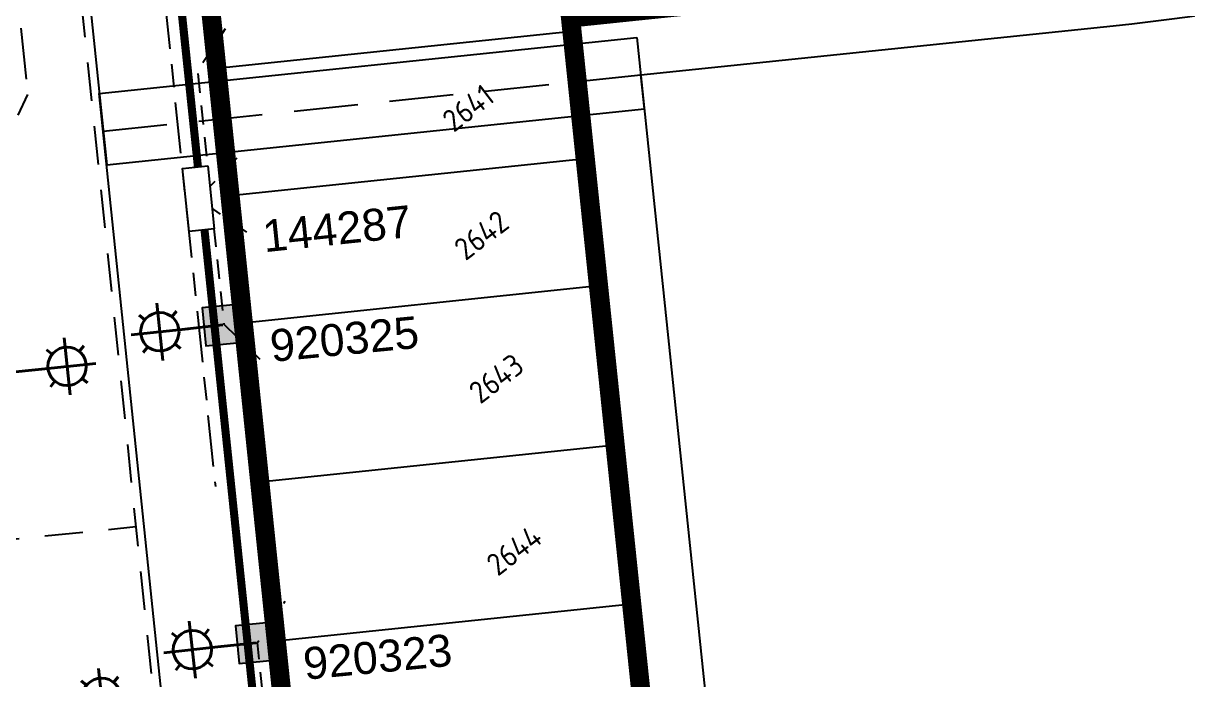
# Model space of a CAD drawing. Extents: x 296374 to 298792, y 6267790 to 6270844.
# Drawn here: x 297821.4 to 297912.4, y 6269795.8 to 6269847.1 of the extents above; entities that cross this region are included whole.
import ezdxf
from ezdxf.enums import TextEntityAlignment as Align

# ---------------------------------------------------------------- set-up
doc = ezdxf.new("R2010")
doc.units = 0
for name, pattern in [('Cable Exist UG', [8.2, 4, -1.2, 1.8, -1.2]), ('Dash', [5, 3, -2]), ('DASHDOT', [7, 5, -2]), ('DASHED', [0.75, 0.5, -0.25]), ('Trench-Service', [1.5, 1, -0.5])]:
    doc.linetypes.add(name, pattern=pattern)
doc.layers.get('0').update_dxf_attribs({"color": 6})
for name, color, linetype in [('_User_Boundary_Stage25', 252, 'DASHDOT'), ('_User_Continueline', 7, 'DASHED'), ('_User_Exist_HV', 7, 'Cable Exist UG'), ('_User_Exist_LV', 7, 'Cable Exist UG'), ('_User_Exist_Trench', 7, 'Continuous'), ('_User_xref', 6, 'Continuous'), ('Equip_SP_SL_EXT', 7, 'Continuous'), ('Mains_LV_NEW_T84', 2, 'Continuous'), ('Services_SP_NEW_UG', 7, 'Trench-Service'), ('SupportsUG_SP_LV_NEW', 2, 'Continuous'), ('SupportsUG_SP_LV_SL_EXT', 7, 'Continuous'), ('X-Masterplan_LotLayout_P2$0$D-LO-Stage 25', 251, 'Continuous'), ('X-Masterplan_LotLayout_P2$0$D-RD-15-23_CL', 251, 'Dash'), ('X-Masterplan_LotLayout_P2$0$D-RD-Stage25_BDY', 251, 'Continuous'), ('XR-600340-P4-CI-DESIGN (06032016)$0$GN-ANNO-LOT-No.', 251, 'Continuous')]:
    doc.layers.add(name, color=color, linetype=linetype)
doc.layers.add('Viewports', color=6, linetype='Continuous', plot=False)
doc.styles.add('COLUMN_LABEL', font='arial.ttf')
doc.styles.add('iecARIAL', font='arial.ttf', dxfattribs={"height": 2})
doc.styles.add('POLE_LABEL', font='arial.ttf')
doc.styles.get("Standard").update_dxf_attribs({"font": 'arial.ttf'})
doc.styles.add('XR-600340-P4-CI-DESIGN (06032016)$0$CDD_AN-ISOCP', font='isocp.shx')
doc.linetypes.add('Cable New UG', pattern='A,7,-0.25,["x",Standard,S=2,R=0,X=0.2,Y=-0.8],-2.1', length=9.35)

# ---------------------------------------------------------------- blocks, each defined once
blk = doc.blocks.new('XR-600340-P4-CI-DESIGN (06032016)')
at = {"layer": 'XR-600340-P4-CI-DESIGN (06032016)$0$GN-ANNO-LOT-No.', "linetype": 'ByBlock', "char_height": 1.75, "attachment_point": 5, "rotation": 37.45421, "style": 'XR-600340-P4-CI-DESIGN (06032016)$0$CDD_AN-ISOCP'}
for s, insert in [('2641', (297856.198, 6269840.525)), ('2642', (297857.235, 6269830.579)), ('2643', (297858.4, 6269819.39)), ('2644', (297859.799, 6269805.962))]:
    blk.add_mtext(s, dxfattribs=dict(at, insert=insert))
blk = doc.blocks.new('X-Masterplan_LotLayout_P2')
at = {"layer": 'X-Masterplan_LotLayout_P2$0$D-LO-Stage 25'}
for p, q in [((297836.059, 6269843.585), (297864.306, 6269846.53)), ((297837.095, 6269833.639), (297865.342, 6269836.584)), ((297838.132, 6269823.693), (297866.379, 6269826.638)), ((297839.428, 6269811.261), (297867.675, 6269814.205)), ((297840.724, 6269798.828), (297868.971, 6269801.772))]:
    blk.add_line(p, q, dxfattribs=at)
at = {"layer": 'X-Masterplan_LotLayout_P2$0$D-RD-15-23_CL', "flags": 128}
for points in [[(297823.864, 6269868.94), (297856.88, 6269552.204)], [(297619.217, 6269785.823), (297830.235, 6269807.819)]]:
    blk.add_lwpolyline(points, dxfattribs=at)
at = {"layer": 'X-Masterplan_LotLayout_P2$0$D-RD-Stage25_BDY', "flags": 128}
blk.add_lwpolyline([(297845.793, 6269750.199), (297833.878, 6269864.502), (297838.333, 6269869.994), (297838.731, 6269870.035)], dxfattribs=at)
at = {"layer": 'X-Masterplan_LotLayout_P2$0$D-RD-Stage25_BDY'}
blk.add_lwpolyline([(297889.032, 6269609.315), (297888.941, 6269610.19), (297864.199, 6269847.554)], dxfattribs=at)
blk = doc.blocks.new('*U85')
for tag, height, flags, p in [('ASSET_NUM', 2.5, 8, (2, 4)), ('STREET_CODE', 0.2, 9, (1.5, 2)), ('OWNED_BY', 0.2, 9, (1.5, 1.8))]:
    blk.add_attdef(tag, text='', height=height, dxfattribs=dict(flags=flags)).set_placement(p, align=Align.MIDDLE_LEFT)
blk.add_wipeout([(-2.475, 0.99), (2.475, 0.99), (2.475, -0.99), (-2.475, -0.99)])
at = {"lineweight": -3}
blk.add_lwpolyline([(-2.475, 0.99), (2.475, 0.99), (2.475, -0.99), (-2.475, -0.99)], close=True, dxfattribs=at)
for tag, flags, p in [('OPERATED_BY', 9, (1.5, 1.6)), ('STATE', 9, (1.5, 1.2)), ('SUPPORT_TYPE', 9, (1.5, 1)), ('MAINTAINED_BY', 9, (1.5, 1.4)), ('SUBURB', 9, (1.5, 0.2)), ('STREETNAME', 9, (1.5, 0)), ('USAGE', 9, (1.5, 0.8)), ('LEGEND', 9, (1.5, 0.6)), ('PARENT', 9, (1.5, 0.4)), ('Z', 1, (1.5, -0.6)), ('LOCATION', 9, (1.5, -0.2)), ('NOTES', 9, (1.5, -0.4))]:
    blk.add_attdef(tag, text='', height=0.2, dxfattribs=dict(flags=flags)).set_placement(p, align=Align.MIDDLE_LEFT)
blk = doc.blocks.new('*U47')
at = {"lineweight": 40}
for p, q in [((-4.748, -2.77), (-5.226, 1.705)), ((-3.691, 1.072), (-4.045, 0.635)), ((-6.592, 0.763), (-6.154, 0.409)), ((0, 0), (-3.499, -0.374)), ((-2.749, -0.294), (-7.224, -0.772)), ((-6.282, -2.138), (-5.929, -1.7)), ((-3.382, -1.828), (-3.819, -1.475))]:
    blk.add_line(p, q, dxfattribs=at)
blk.add_circle((-4.987, -0.533), 1.5, dxfattribs=at)
at = {"style": 'iecARIAL', "flags": 8}
blk.add_attdef('ASSET_NUM', (1.5, 1.5), '', height=2.5, dxfattribs=at)
for tag, p, height, flags in [('CONSTRUCTED_VOLTAGE', (0.981, -0.653), 0.2, 9), ('CONTROL_TYPE', (0.981, -0.853), 0.2, 9), ('LANTERN_PURPOSE', (0.981, -1.053), 0.2, 9), ('LNUMBER', (2.181, -3.253), 2.5, 8), ('OPERATING_VOLTAGE', (0.981, -1.653), 0.2, 9), ('ORIENTATION', (0.981, -1.853), 0.2, 9), ('LANTERN_TYPE', (0.981, -1.253), 0.2, 9), ('NO_PHASES', (0.981, -1.453), 0.2, 9), ('OWNED_BY', (0.981, -2.053), 0.2, 9), ('STATE', (0.981, -2.253), 0.2, 9), ('CEXIST', (0.981, -2.653), 0.2, 9), ('CNEW', (0.981, -2.853), 0.2, 9), ('USAGE', (0.981, -2.453), 0.2, 9), ('CNUMBER', (0.981, -3.053), 0.2, 9), ('CREMOVE', (0.981, -3.253), 0.2, 9), ('CREPLACE', (0.981, -3.453), 0.2, 9), ('LKINGHEIGHT', (0.981, -3.653), 0.2, 9), ('LBRACKET', (0.981, -3.853), 0.2, 9), ('LBRACKETVOCAB', (0.981, -4.053), 0.2, 9), ('LCATEGORY', (0.981, -4.253), 0.2, 9), ('LCHARGE1', (0.981, -4.453), 0.2, 9), ('LCHARGE1PERCENT', (0.981, -4.653), 0.2, 9), ('LCHARGE2', (0.981, -4.853), 0.2, 9), ('LCHARGE2PERCENT', (0.981, -5.053), 0.2, 9), ('LCHARGE3', (0.981, -5.253), 0.2, 9), ('LCHARGE3PERCENT', (0.981, -5.453), 0.2, 9), ('LEXIST', (0.981, -5.653), 0.2, 9), ('LLAMP', (0.981, -5.853), 0.2, 9), ('LLAMPVOCAB', (0.981, -6.053), 0.2, 9), ('LMAST', (0.981, -6.253), 0.2, 9), ('LMASTVOCAB', (0.981, -6.453), 0.2, 9), ('LNEW', (0.981, -6.653), 0.2, 9), ('LANTNUMBER', (0.981, -6.853), 0.2, 9), ('LOUTREACH', (0.981, -7.253), 0.2, 9), ('LOUTREACHVOCAB', (0.981, -7.453), 0.2, 9), ('LRATECODE', (0.981, -7.653), 0.2, 9), ('LREMOVE', (0.981, -7.853), 0.2, 9), ('LREPLACE', (0.981, -8.053), 0.2, 9), ('LTYPE', (0.981, -8.253), 0.2, 9), ('STREETNAME', (0.981, -9.253), 0.2, 9), ('LTYPEVOCAB', (0.981, -8.453), 0.2, 9), ('LEGEND', (0.981, -8.653), 0.2, 9), ('LOCATION', (0.981, -8.853), 0.2, 9), ('NOTES', (0.981, -9.053), 0.2, 9), ('SUBURB', (0.981, -9.453), 0.2, 1)]:
    blk.add_attdef(tag, p, '', height=height, dxfattribs=dict(flags=flags))
blk = doc.blocks.new('*U46')
at = {"lineweight": 40}
for p, q in [((-4.694, -2.77), (-5.177, 1.704)), ((-3.642, 1.074), (-3.995, 0.636)), ((-6.542, 0.761), (-6.104, 0.408)), ((0, 0), (-3.447, -0.372)), ((-2.698, -0.291), (-7.172, -0.774)), ((-6.229, -2.139), (-5.876, -1.701)), ((-3.329, -1.826), (-3.767, -1.474))]:
    blk.add_line(p, q, dxfattribs=at)
blk.add_circle((-4.935, -0.533), 1.5, dxfattribs=at)
at = {"style": 'iecARIAL', "flags": 8}
blk.add_attdef('ASSET_NUM', (1.5, 1.5), '', height=2.5, dxfattribs=at)
for tag, p, height, flags in [('CONSTRUCTED_VOLTAGE', (0.981, -0.653), 0.2, 9), ('CONTROL_TYPE', (0.981, -0.853), 0.2, 9), ('LANTERN_PURPOSE', (0.981, -1.053), 0.2, 9), ('LNUMBER', (2.181, -3.253), 2.5, 8), ('OPERATING_VOLTAGE', (0.981, -1.653), 0.2, 9), ('ORIENTATION', (0.981, -1.853), 0.2, 9), ('LANTERN_TYPE', (0.981, -1.253), 0.2, 9), ('NO_PHASES', (0.981, -1.453), 0.2, 9), ('OWNED_BY', (0.981, -2.053), 0.2, 9), ('STATE', (0.981, -2.253), 0.2, 9), ('CEXIST', (0.981, -2.653), 0.2, 9), ('CNEW', (0.981, -2.853), 0.2, 9), ('USAGE', (0.981, -2.453), 0.2, 9), ('CNUMBER', (0.981, -3.053), 0.2, 9), ('CREMOVE', (0.981, -3.253), 0.2, 9), ('CREPLACE', (0.981, -3.453), 0.2, 9), ('LKINGHEIGHT', (0.981, -3.653), 0.2, 9), ('LBRACKET', (0.981, -3.853), 0.2, 9), ('LBRACKETVOCAB', (0.981, -4.053), 0.2, 9), ('LCATEGORY', (0.981, -4.253), 0.2, 9), ('LCHARGE1', (0.981, -4.453), 0.2, 9), ('LCHARGE1PERCENT', (0.981, -4.653), 0.2, 9), ('LCHARGE2', (0.981, -4.853), 0.2, 9), ('LCHARGE2PERCENT', (0.981, -5.053), 0.2, 9), ('LCHARGE3', (0.981, -5.253), 0.2, 9), ('LCHARGE3PERCENT', (0.981, -5.453), 0.2, 9), ('LEXIST', (0.981, -5.653), 0.2, 9), ('LLAMP', (0.981, -5.853), 0.2, 9), ('LLAMPVOCAB', (0.981, -6.053), 0.2, 9), ('LMAST', (0.981, -6.253), 0.2, 9), ('LMASTVOCAB', (0.981, -6.453), 0.2, 9), ('LNEW', (0.981, -6.653), 0.2, 9), ('LANTNUMBER', (0.981, -6.853), 0.2, 9), ('LOUTREACH', (0.981, -7.253), 0.2, 9), ('LOUTREACHVOCAB', (0.981, -7.453), 0.2, 9), ('LRATECODE', (0.981, -7.653), 0.2, 9), ('LREMOVE', (0.981, -7.853), 0.2, 9), ('LREPLACE', (0.981, -8.053), 0.2, 9), ('LTYPE', (0.981, -8.253), 0.2, 9), ('STREETNAME', (0.981, -9.253), 0.2, 9), ('LTYPEVOCAB', (0.981, -8.453), 0.2, 9), ('LEGEND', (0.981, -8.653), 0.2, 9), ('LOCATION', (0.981, -8.853), 0.2, 9), ('NOTES', (0.981, -9.053), 0.2, 9), ('SUBURB', (0.981, -9.453), 0.2, 1)]:
    blk.add_attdef(tag, p, '', height=height, dxfattribs=dict(flags=flags))
blk = doc.blocks.new('*U44')
at = {"lineweight": 40}
for p, q in [((5.102, 2.796), (5.57, -1.679)), ((3.734, 1.857), (4.171, 1.503)), ((6.635, 2.161), (6.281, 1.724)), ((0, 0), (3.848, 0.403)), ((3.098, 0.324), (7.574, 0.793)), ((4.037, -1.044), (4.391, -0.607)), ((6.938, -0.74), (6.501, -0.386))]:
    blk.add_line(p, q, dxfattribs=at)
blk.add_circle((5.336, 0.559), 1.5, dxfattribs=at)
at = {"style": 'iecARIAL', "flags": 8}
blk.add_attdef('ASSET_NUM', (1.5, 1.5), '', height=2.5, dxfattribs=at)
for tag, p, height, flags in [('CONSTRUCTED_VOLTAGE', (0.981, -0.653), 0.2, 9), ('CONTROL_TYPE', (0.981, -0.853), 0.2, 9), ('LANTERN_PURPOSE', (0.981, -1.053), 0.2, 9), ('LNUMBER', (2.181, -3.253), 2.5, 8), ('OPERATING_VOLTAGE', (0.981, -1.653), 0.2, 9), ('ORIENTATION', (0.981, -1.853), 0.2, 9), ('LANTERN_TYPE', (0.981, -1.253), 0.2, 9), ('NO_PHASES', (0.981, -1.453), 0.2, 9), ('OWNED_BY', (0.981, -2.053), 0.2, 9), ('STATE', (0.981, -2.253), 0.2, 9), ('CEXIST', (0.981, -2.653), 0.2, 9), ('CNEW', (0.981, -2.853), 0.2, 9), ('USAGE', (0.981, -2.453), 0.2, 9), ('CNUMBER', (0.981, -3.053), 0.2, 9), ('CREMOVE', (0.981, -3.253), 0.2, 9), ('CREPLACE', (0.981, -3.453), 0.2, 9), ('LKINGHEIGHT', (0.981, -3.653), 0.2, 9), ('LBRACKET', (0.981, -3.853), 0.2, 9), ('LBRACKETVOCAB', (0.981, -4.053), 0.2, 9), ('LCATEGORY', (0.981, -4.253), 0.2, 9), ('LCHARGE1', (0.981, -4.453), 0.2, 9), ('LCHARGE1PERCENT', (0.981, -4.653), 0.2, 9), ('LCHARGE2', (0.981, -4.853), 0.2, 9), ('LCHARGE2PERCENT', (0.981, -5.053), 0.2, 9), ('LCHARGE3', (0.981, -5.253), 0.2, 9), ('LCHARGE3PERCENT', (0.981, -5.453), 0.2, 9), ('LEXIST', (0.981, -5.653), 0.2, 9), ('LLAMP', (0.981, -5.853), 0.2, 9), ('LLAMPVOCAB', (0.981, -6.053), 0.2, 9), ('LMAST', (0.981, -6.253), 0.2, 9), ('LMASTVOCAB', (0.981, -6.453), 0.2, 9), ('LNEW', (0.981, -6.653), 0.2, 9), ('LANTNUMBER', (0.981, -6.853), 0.2, 9), ('LOUTREACH', (0.981, -7.253), 0.2, 9), ('LOUTREACHVOCAB', (0.981, -7.453), 0.2, 9), ('LRATECODE', (0.981, -7.653), 0.2, 9), ('LREMOVE', (0.981, -7.853), 0.2, 9), ('LREPLACE', (0.981, -8.053), 0.2, 9), ('LTYPE', (0.981, -8.253), 0.2, 9), ('STREETNAME', (0.981, -9.253), 0.2, 9), ('LTYPEVOCAB', (0.981, -8.453), 0.2, 9), ('LEGEND', (0.981, -8.653), 0.2, 9), ('LOCATION', (0.981, -8.853), 0.2, 9), ('NOTES', (0.981, -9.053), 0.2, 9), ('SUBURB', (0.981, -9.453), 0.2, 1)]:
    blk.add_attdef(tag, p, '', height=height, dxfattribs=dict(flags=flags))
blk = doc.blocks.new('COLUMN_EXT')
blk.add_hatch(color=256).paths.add_polyline_path([(-1.485, 1.485), (-1.485, -1.485), (1.485, -1.485), (1.485, 1.485)])
blk.add_lwpolyline([(-1.485, -1.485), (1.485, -1.485), (1.485, 1.485), (-1.485, 1.485)], close=True)
for tag, height, style, flags, p in [('ASSET_NUM', 2.5, 'COLUMN_LABEL', 8, (2, 2)), ('STRUCTURE_PLANT_NUMBER', 0.2, 'POLE_LABEL', 9, (1.813, 0.031)), ('STREET_CODE', 0.2, 'COLUMN_LABEL', 9, (1.813, -0.2))]:
    blk.add_attdef(tag, text='', height=height, dxfattribs=dict(style=style, flags=flags)).set_placement(p, align=Align.MIDDLE_LEFT)
at = {"flags": 9}
for tag, p in [('OWNED_BY', (1.813, -0.6)), ('STATE', (1.813, -0.8)), ('COLUMN_TYPE', (1.813, -0.4)), ('USAGE', (1.813, -1)), ('STREETNAME', (1.813, -1.6)), ('SUBURB', (1.813, -1.8)), ('LEGEND', (1.813, -1.2)), ('LOCATION', (1.813, -1.4)), ('NOTES', (1.813, -2))]:
    blk.add_attdef(tag, text='', height=0.2, dxfattribs=at).set_placement(p, align=Align.MIDDLE_LEFT)
at = {"flags": 1}
blk.add_attdef('Z', (1.813, -2.351), '', height=0.2, dxfattribs=at)

msp = doc.modelspace()

# ---------------------------------------------------------------- linework, layer by layer
at = {"layer": '_User_Boundary_Stage25', "linetype": 'DASHED', "lineweight": -3, "ltscale": 10, "const_width": 1.5, "flags": 128}
msp.add_lwpolyline([(297948.859, 6270032.675), (297942.893, 6269990.2, -0.083685), (297919.188, 6269986.897), (297914.894, 6269992.164), (297914.952, 6269992.576), (297899.107, 6269994.802), (297897.979, 6269986.773), (297845.654, 6269994.123), (297834.518, 6269916, 0.033879), (297832.694, 6269890.496), (297837.81, 6269886.026), (297839.468, 6269870.112), (297838.731, 6269870.035), (297834.371, 6269864.66), (297861.196, 6269606.413), (297889.054, 6269609.317), (297864.199, 6269847.554), (297906.071, 6269851.919, 0.131604), (297994.508, 6269885.77), (298008.975, 6269866.915), (298031.189, 6269883.959), (298030.632, 6269884.686), (298043.459, 6269894.252), (298037.067, 6269902.583), (298059.94, 6269920.132), (298052.331, 6269930.049), (298091.603, 6269960.181), (298101.647, 6269947.09), (298123.862, 6269964.135), (298127.819, 6269958.978), (298140.513, 6269968.717), (298136.555, 6269973.874), (298156.39, 6269989.092), (298146.347, 6270002.183), (298206.456, 6270048.302), (298223.5, 6270026.087), (298241.748, 6270040.088), (298242.671, 6270047.098), (298256.158, 6270057.446), (298230.596, 6270090.763), (298231.532, 6270097.791), (298221.305, 6270111.12), (298219.543, 6270109.769), (298212.533, 6270110.692), (298170.409, 6270165.594), (298158.667, 6270156.585), (298157.744, 6270149.574), (298139.495, 6270135.575), (298122.438, 6270157.777), (298062.361, 6270111.683), (298069.664, 6270102.191), (298079.418, 6270089.479), (298063.52, 6270077.281), (298056.509, 6270078.204), (298043.815, 6270068.464), (298042.892, 6270061.454), (298024.644, 6270047.453), (298007.6, 6270069.668), (297957.756, 6270031.426), (297948.859, 6270032.675)], format="xyb", dxfattribs=at)
at = {"layer": '_User_Continueline', "lineweight": -3, "ltscale": 10, "flags": 128}
msp.add_lwpolyline([(297827.681, 6269838.721), (297869.691, 6269843.1)], dxfattribs=at)
at = {"layer": '_User_Exist_HV', "lineweight": -3}
msp.add_lwpolyline([(297860.095, 6269868.401), (297857.477, 6269875.005), (297836.786, 6269872.849), (297830.766, 6269865.427), (297836.444, 6269810.949)], dxfattribs=at)
at = {"layer": '_User_Exist_LV', "lineweight": -3, "flags": 128}
msp.add_lwpolyline([(297860.095, 6269868.401), (297857.446, 6269873.997), (297837.7, 6269871.938), (297832.201, 6269865.16), (297819.384, 6269864.657), (297821.785, 6269841.625), (297818.833, 6269835.223), (297818.833, 6269835.223), (297820.519, 6269819.044), (297815.021, 6269812.266), (297768.038, 6269807.368), (297721.309, 6269802.497), (297676.535, 6269797.83)], dxfattribs=at)
at = {"layer": '_User_Exist_Trench', "lineweight": -3, "const_width": 0.5, "flags": 128}
msp.add_lwpolyline([(297861.431, 6269874.11), (297838.356, 6269871.705), (297837.456, 6269871.611), (297832.114, 6269865.026), (297857.85, 6269618.13), (297858.715, 6269609.833), (297859.542, 6269606.051), (297860.446, 6269601.915), (297861.357, 6269593.173), (297862.278, 6269584.332), (297863.906, 6269568.721), (297865.533, 6269553.111), (297867.092, 6269538.154)], dxfattribs=at)
at = {"layer": 'Mains_LV_NEW_T84', "linetype": 'Cable New UG', "flags": 128}
for points in [[(297835.119, 6269833.333), (297831.803, 6269865.119), (297839.084, 6269874.093), (297858.937, 6269876.163), (297861.401, 6269874.399)], [(297840.229, 6269784.349), (297835.119, 6269833.333)]]:
    msp.add_lwpolyline(points, dxfattribs=at)
at = {"layer": 'Services_SP_NEW_UG', "linetype": 'Dash', "lineweight": -3, "ltscale": 0.5, "flags": 128}
for points in [[(297839.934, 6269820.878), (297837.136, 6269823.603), (297836.357, 6269831.074), (297835.116, 6269833.433), (297835.844, 6269835.997), (297835.064, 6269843.482), (297837.239, 6269846.725)], [(297838.897, 6269830.811), (297835.116, 6269833.433), (297838.275, 6269836.778)], [(297845.067, 6269771.63), (297842.27, 6269774.354), (297841.49, 6269781.841), (297840.248, 6269784.2), (297840.976, 6269786.764), (297839.733, 6269798.751), (297841.908, 6269801.994)]]:
    msp.add_lwpolyline(points, dxfattribs=at)
at = {"layer": 'Viewports', "lineweight": -3, "flags": 128}
msp.add_lwpolyline([(297920.599, 6269996.832), (297894.851, 6270000.449), (297893.724, 6269992.419), (297841.408, 6269999.768), (297841.415, 6269999.818), (297835.49, 6270000.656), (297823.65, 6269917.588, 0.036848), (297821.782, 6269889.109), (297831.259, 6269883.553), (297832.027, 6269873.773), (297824.873, 6269865.749), (297827.956, 6269836.069), (297869.967, 6269840.448), (297869.691, 6269843.1), (297906.59, 6269846.946, 0.125023), (297993.465, 6269878.916)], format="xyb", dxfattribs=at)
msp.add_lwpolyline([(297869.386, 6269846.02), (297894.546, 6269604.863), (297852.429, 6269600.469), (297827.377, 6269841.641)], close=True, dxfattribs=at)

# ---------------------------------------------------------------- block references
at = {"layer": '_User_xref', "color": 6}
msp.add_blockref('X-Masterplan_LotLayout_P2', (0, 0), dxfattribs=at)
at = {"layer": '_User_xref', "color": 6, "lineweight": -3}
msp.add_blockref('XR-600340-P4-CI-DESIGN (06032016)', (0, 0), dxfattribs=at)
at = {"layer": 'Equip_SP_SL_EXT', "lineweight": -3}
for name, p in [('*U46', (297837.041, 6269823.566, 0.005)), ('*U44', (297819.523, 6269819.774, 0.005)), ('*U47', (297839.634, 6269798.727, 0.005)), ('*U44', (297822.217, 6269793.915, 0.005))]:
    msp.add_blockref(name, p, dxfattribs=at)
at = {"layer": 'SupportsUG_SP_LV_SL_EXT', "lineweight": -3}
ref = msp.add_blockref('COLUMN_EXT', (297837.041, 6269823.566, 0.005), dxfattribs=dict(at, rotation=185.4699744143336))
ref.add_attrib('ASSET_NUM', '920325', dxfattribs={"layer": '0', "height": 2.5, "rotation": 5.46997}).set_placement((297840.729, 6269821.922, 0.005), align=Align.MIDDLE_LEFT)
ref = msp.add_blockref('COLUMN_EXT', (297839.634, 6269798.727, 0.005), dxfattribs=dict(at, rotation=185.4699744143336))
ref.add_attrib('ASSET_NUM', '920323', dxfattribs={"layer": '0', "height": 2.5, "rotation": 5.46997}).set_placement((297843.322, 6269797.084, 0.005), align=Align.MIDDLE_LEFT)

# ---------------------------------------------------------------- next in the draw order: block references
at = {"layer": 'SupportsUG_SP_LV_NEW', "lineweight": -3, "extrusion": (1.05576e-09, 1.10026e-10, 1)}
ref = msp.add_blockref('*U85', (297835.116, 6269833.433, 0.001), dxfattribs=dict(at, rotation=275.9495850237078))
ref.add_attrib('ASSET_NUM', '144287', dxfattribs={"layer": '0', "height": 2.5, "rotation": 5.94959}).set_placement((297840.149, 6269830.49, 0.001), align=Align.MIDDLE_LEFT)

doc.saveas('drawing.dxf')
